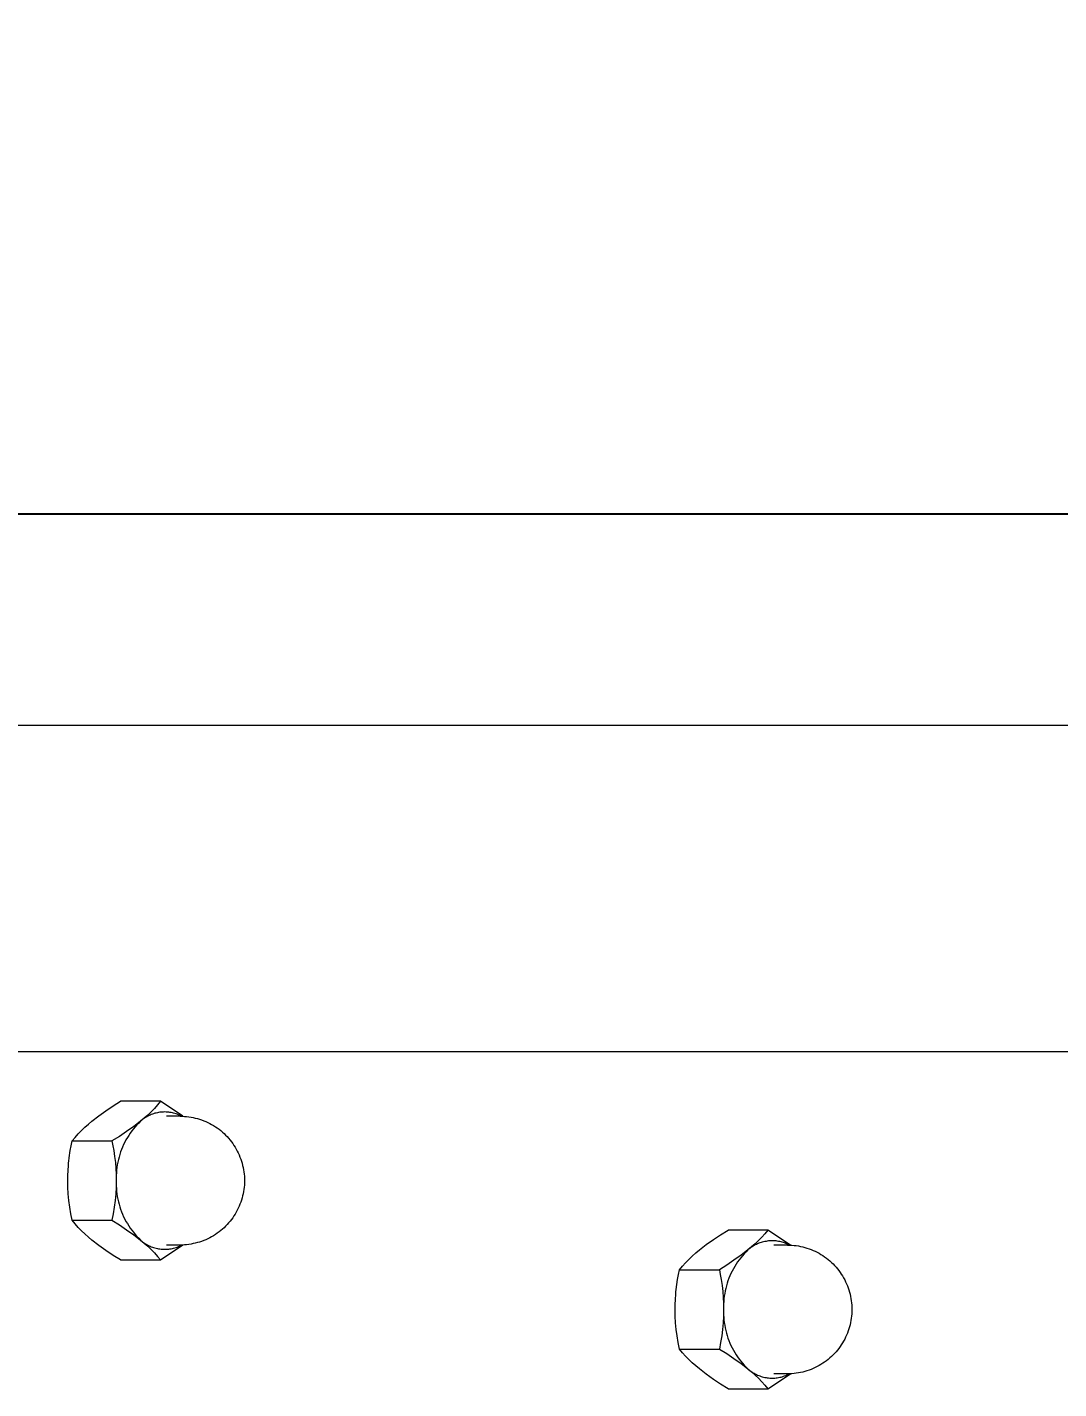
# Model space of a CAD drawing. Header units: millimetres. Extents: x -111 to 4919, y -143 to 3304.
# Drawn here: x 1837.8 to 1957.9, y 3145.4 to 3303.9 of the extents above; entities that cross this region are included whole.
import ezdxf

# ---------------------------------------------------------------- set-up
doc = ezdxf.new("R2010")
doc.units = ezdxf.units.MM
doc.layers.add('ZANO_R', color=7, linetype='Continuous', lineweight=0)
doc.layers.add('ZANO_W', color=1, linetype='Continuous', lineweight=0)
doc.styles.add('Arial', font='arial.ttf')
doc.styles.get("Standard").update_dxf_attribs({"font": 'ARIALUNI.TTF'})
doc.dimstyles.new('pl i ang', dxfattribs={"dimtxt": 50, "dimasz": 50, "dimexe": 1.25, "dimexo": 0.625, "dimgap": 10, "dimtad": 1, "dimtoh": 1, "dimtxsty": 'Standard', "dimcen": 2.5, "dimclrd": 1, "dimclre": 1, "dimclrt": 1, "dimadec": 0, "dimazin": 0, "dimtfac": 1, "dimtmove": 0, "dimatfit": 3, "dimfxl": 1, "dimarcsym": 1})

# ---------------------------------------------------------------- blocks, each defined once
blk = doc.blocks.new('*D396')
at = {"layer": 'ZANO_W', "color": 1, "lineweight": -2}
for p, q in [((130.84, 3228.59), (130.84, 3257.24)), ((2076.22, 3229.13), (2076.22, 3257.24)), ((170.84, 3247.24), (2036.22, 3247.24))]:
    blk.add_line(p, q, dxfattribs=at)
at = {"layer": 'ZANO_W', "color": 1}
for points in [[(170.84, 3253.9), (170.84, 3240.57), (130.84, 3247.24)], [(2036.22, 3240.57), (2036.22, 3253.9), (2076.22, 3247.24)]]:
    blk.add_solid(points, dxfattribs=at)
at = {"layer": 'ZANO_W', "color": 1, "insert": (1103.53, 3277.66), "char_height": 40, "attachment_point": 5, "style": 'Arial'}
blk.add_mtext('1945', dxfattribs=at)

msp = doc.modelspace()

# ---------------------------------------------------------------- linework, layer by layer
at = {"layer": 'ZANO_R'}
for p, q in [((2072.26, 3222.59), (1758.06, 3222.59)), ((2070.87, 3184.59), (1766.82, 3184.59)), ((1846.11, 3177.14), (1846.93, 3177.73)), ((1846.93, 3177.73), (1847.78, 3178.29)), ((1847.78, 3178.29), (1848.64, 3178.83)), ((1853.28, 3178.83), (1848.64, 3178.83)), ((1852.18, 3177.61), (1851.79, 3177.23)), ((1852.56, 3178), (1852.18, 3177.61)), ((1852.93, 3178.41), (1852.56, 3178)), ((1852.77, 3177.46), (1852.62, 3177.43)), ((1852.91, 3177.5), (1852.77, 3177.46)), ((1853.05, 3177.52), (1852.91, 3177.5)), ((1853.28, 3178.83), (1852.93, 3178.41)), ((1853.2, 3177.55), (1853.05, 3177.52)), ((1853.35, 3177.56), (1853.2, 3177.55)), ((1855.89, 3177.08), (1853.28, 3178.83)), ((1853.49, 3177.58), (1853.35, 3177.56)), ((1853.64, 3177.58), (1853.49, 3177.58)), ((1853.79, 3177.59), (1853.64, 3177.58)), ((1853.93, 3177.58), (1853.79, 3177.59)), ((1854.08, 3177.57), (1853.93, 3177.58)), ((1854.23, 3177.56), (1854.08, 3177.57)), ((1854.37, 3177.54), (1854.23, 3177.56)), ((1854.52, 3177.52), (1854.37, 3177.54)), ((1854.66, 3177.49), (1854.52, 3177.52)), ((1854.81, 3177.46), (1854.66, 3177.49)), ((1854.95, 3177.42), (1854.81, 3177.46)), ((1844.48, 3175.8), (1844.88, 3176.17)), ((1844.88, 3176.17), (1845.3, 3176.52)), ((1845.3, 3176.52), (1846.11, 3177.14)), ((1850.16, 3175.9), (1849.33, 3175.31)), ((1850.96, 3176.52), (1850.16, 3175.9)), ((1850.53, 3176.08), (1850.32, 3175.85)), ((1850.74, 3176.3), (1850.53, 3176.08)), ((1850.96, 3176.52), (1850.74, 3176.3)), ((1851.38, 3176.87), (1850.96, 3176.52)), ((1851.07, 3176.61), (1850.96, 3176.52)), ((1851.19, 3176.7), (1851.07, 3176.61)), ((1851.31, 3176.79), (1851.19, 3176.7)), ((1851.43, 3176.88), (1851.31, 3176.79)), ((1851.79, 3177.23), (1851.38, 3176.87)), ((1851.55, 3176.96), (1851.43, 3176.88)), ((1851.68, 3177.03), (1851.55, 3176.96)), ((1851.81, 3177.1), (1851.68, 3177.03)), ((1851.94, 3177.17), (1851.81, 3177.1)), ((1852.07, 3177.23), (1851.94, 3177.17)), ((1852.21, 3177.29), (1852.07, 3177.23)), ((1852.34, 3177.34), (1852.21, 3177.29)), ((1852.48, 3177.38), (1852.34, 3177.34)), ((1852.62, 3177.43), (1852.48, 3177.38)), ((1855.56, 3177.09), (1853.97, 3177.09)), ((1855.09, 3177.37), (1854.95, 3177.42)), ((1855.23, 3177.33), (1855.09, 3177.37)), ((1855.36, 3177.27), (1855.23, 3177.33)), ((1855.5, 3177.22), (1855.36, 3177.27)), ((1855.63, 3177.15), (1855.5, 3177.22)), ((1855.56, 3177.09), (1855.81, 3177.08)), ((1855.76, 3177.09), (1855.63, 3177.15)), ((1855.81, 3177.08), (1856.07, 3177.07)), ((1856.07, 3177.07), (1856.32, 3177.05)), ((1856.32, 3177.05), (1856.58, 3177.02)), ((1856.58, 3177.02), (1856.83, 3176.98)), ((1856.83, 3176.98), (1857.08, 3176.93)), ((1857.08, 3176.93), (1857.33, 3176.88)), ((1857.33, 3176.88), (1857.58, 3176.81)), ((1857.58, 3176.81), (1857.83, 3176.74)), ((1857.83, 3176.74), (1858.07, 3176.66)), ((1858.07, 3176.66), (1858.31, 3176.57)), ((1858.31, 3176.57), (1858.55, 3176.47)), ((1858.55, 3176.47), (1858.78, 3176.36)), ((1858.78, 3176.36), (1859.01, 3176.25)), ((1859.01, 3176.25), (1859.23, 3176.13)), ((1859.23, 3176.13), (1859.45, 3176)), ((1859.45, 3176), (1859.67, 3175.86)), ((1859.67, 3175.86), (1859.88, 3175.72)), ((1842.98, 3174.21), (1843.33, 3174.63)), ((1843.33, 3174.63), (1843.7, 3175.03)), ((1843.7, 3175.03), (1844.08, 3175.42)), ((1844.08, 3175.42), (1844.48, 3175.8)), ((1848.49, 3174.74), (1847.63, 3174.21)), ((1849.33, 3175.31), (1848.49, 3174.74)), ((1849.26, 3174.33), (1849.12, 3174.06)), ((1849.42, 3174.6), (1849.26, 3174.33)), ((1849.58, 3174.86), (1849.42, 3174.6)), ((1849.75, 3175.12), (1849.58, 3174.86)), ((1849.93, 3175.37), (1849.75, 3175.12)), ((1850.12, 3175.61), (1849.93, 3175.37)), ((1850.32, 3175.85), (1850.12, 3175.61)), ((1859.88, 3175.72), (1860.09, 3175.57)), ((1860.09, 3175.57), (1860.29, 3175.41)), ((1860.29, 3175.41), (1860.49, 3175.24)), ((1860.49, 3175.24), (1860.68, 3175.07)), ((1860.68, 3175.07), (1860.86, 3174.89)), ((1860.86, 3174.89), (1861.04, 3174.71)), ((1861.04, 3174.71), (1861.21, 3174.52)), ((1861.21, 3174.52), (1861.38, 3174.32)), ((1861.38, 3174.32), (1861.53, 3174.12)), ((1842.65, 3172.23), (1842.77, 3173.08)), ((1842.77, 3173.08), (1842.87, 3173.64)), ((1842.87, 3173.64), (1842.98, 3174.21)), ((1842.98, 3174.21), (1847.63, 3174.21)), ((1847.63, 3174.21), (1847.74, 3173.64)), ((1847.74, 3173.64), (1847.84, 3173.08)), ((1847.84, 3173.08), (1847.94, 3172.39)), ((1848.63, 3172.93), (1848.53, 3172.63)), ((1848.74, 3173.22), (1848.63, 3172.93)), ((1848.85, 3173.5), (1848.74, 3173.22)), ((1848.98, 3173.78), (1848.85, 3173.5)), ((1849.12, 3174.06), (1848.98, 3173.78)), ((1861.53, 3174.12), (1861.68, 3173.91)), ((1861.68, 3173.91), (1861.83, 3173.7)), ((1861.83, 3173.7), (1861.97, 3173.49)), ((1861.97, 3173.49), (1862.09, 3173.26)), ((1862.09, 3173.26), (1862.22, 3173.04)), ((1862.22, 3173.04), (1862.33, 3172.81)), ((1862.33, 3172.81), (1862.44, 3172.58)), ((1842.51, 3170.76), (1842.55, 3171.35)), ((1842.55, 3171.35), (1842.58, 3171.59)), ((1842.58, 3171.64), (1842.61, 3171.9)), ((1842.58, 3171.59), (1842.58, 3171.64)), ((1842.61, 3171.9), (1842.65, 3172.22)), ((1842.65, 3172.22), (1842.65, 3172.23)), ((1847.94, 3172.39), (1848.02, 3171.69)), ((1848.02, 3171.69), (1848.08, 3170.99)), ((1848.2, 3171.13), (1848.17, 3170.82)), ((1848.25, 3171.43), (1848.2, 3171.13)), ((1848.3, 3171.74), (1848.25, 3171.43)), ((1848.37, 3172.04), (1848.3, 3171.74)), ((1848.45, 3172.34), (1848.37, 3172.04)), ((1848.53, 3172.63), (1848.45, 3172.34)), ((1862.44, 3172.58), (1862.53, 3172.34)), ((1862.53, 3172.34), (1862.62, 3172.1)), ((1862.62, 3172.1), (1862.71, 3171.86)), ((1862.71, 3171.86), (1862.78, 3171.61)), ((1862.78, 3171.61), (1862.84, 3171.36)), ((1862.84, 3171.36), (1862.9, 3171.11)), ((1862.9, 3171.11), (1862.95, 3170.86)), ((1842.48, 3170.18), (1842.51, 3170.76)), ((1842.48, 3169.97), (1842.48, 3170.18)), ((1842.48, 3169.59), (1842.48, 3169.97)), ((1842.49, 3168.81), (1842.48, 3169.59)), ((1848.08, 3170.99), (1848.12, 3170.29)), ((1848.13, 3169.59), (1848.11, 3168.81)), ((1848.12, 3170.29), (1848.13, 3169.59)), ((1848.14, 3170.51), (1848.13, 3170.21)), ((1848.13, 3170.21), (1848.13, 3169.9)), ((1848.13, 3169.9), (1848.13, 3169.59)), ((1848.13, 3169.59), (1848.13, 3169.28)), ((1848.17, 3170.82), (1848.14, 3170.51)), ((1862.95, 3170.86), (1862.99, 3170.61)), ((1862.99, 3170.61), (1863.02, 3170.36)), ((1863.02, 3170.36), (1863.04, 3170.1)), ((1863.04, 3170.1), (1863.05, 3169.85)), ((1863.05, 3169.85), (1863.06, 3169.59)), ((1863.06, 3169.59), (1863.05, 3169.33)), ((1842.54, 3168.04), (1842.49, 3168.81)), ((1842.61, 3167.27), (1842.54, 3168.04)), ((1848.07, 3168.04), (1848, 3167.27)), ((1848.11, 3168.81), (1848.07, 3168.04)), ((1848.13, 3169.28), (1848.13, 3168.97)), ((1848.13, 3168.97), (1848.14, 3168.66)), ((1848.14, 3168.66), (1848.17, 3168.36)), ((1848.17, 3168.36), (1848.2, 3168.05)), ((1848.2, 3168.05), (1848.25, 3167.74)), ((1862.9, 3168.06), (1862.84, 3167.81)), ((1862.95, 3168.31), (1862.9, 3168.06)), ((1862.99, 3168.57), (1862.95, 3168.31)), ((1863.02, 3168.82), (1862.99, 3168.57)), ((1863.04, 3169.08), (1863.02, 3168.82)), ((1863.05, 3169.33), (1863.04, 3169.08)), ((1842.71, 3166.5), (1842.61, 3167.27)), ((1842.83, 3165.73), (1842.71, 3166.5)), ((1847.9, 3166.5), (1847.78, 3165.73)), ((1848, 3167.27), (1847.9, 3166.5)), ((1848.25, 3167.74), (1848.3, 3167.44)), ((1848.3, 3167.44), (1848.37, 3167.14)), ((1848.37, 3167.14), (1848.45, 3166.84)), ((1848.45, 3166.84), (1848.53, 3166.54)), ((1848.53, 3166.54), (1848.63, 3166.25)), ((1862.33, 3166.37), (1862.22, 3166.14)), ((1862.44, 3166.6), (1862.33, 3166.37)), ((1862.53, 3166.84), (1862.44, 3166.6)), ((1862.62, 3167.08), (1862.53, 3166.84)), ((1862.71, 3167.32), (1862.62, 3167.08)), ((1862.78, 3167.57), (1862.71, 3167.32)), ((1862.84, 3167.81), (1862.78, 3167.57)), ((1842.98, 3164.97), (1842.83, 3165.73)), ((1843.33, 3164.55), (1842.98, 3164.97)), ((1842.98, 3164.97), (1847.63, 3164.97)), ((1847.78, 3165.73), (1847.63, 3164.97)), ((1847.63, 3164.97), (1848.49, 3164.44)), ((1848.63, 3166.25), (1848.74, 3165.96)), ((1848.74, 3165.96), (1848.85, 3165.68)), ((1848.85, 3165.68), (1848.98, 3165.39)), ((1848.98, 3165.39), (1849.12, 3165.12)), ((1849.12, 3165.12), (1849.26, 3164.84)), ((1849.26, 3164.84), (1849.42, 3164.58)), ((1861.38, 3164.86), (1861.21, 3164.66)), ((1861.53, 3165.06), (1861.38, 3164.86)), ((1861.68, 3165.26), (1861.53, 3165.06)), ((1861.83, 3165.48), (1861.68, 3165.26)), ((1861.97, 3165.69), (1861.83, 3165.48)), ((1862.09, 3165.91), (1861.97, 3165.69)), ((1862.22, 3166.14), (1862.09, 3165.91)), ((1843.7, 3164.15), (1843.33, 3164.55)), ((1844.08, 3163.76), (1843.7, 3164.15)), ((1844.48, 3163.38), (1844.08, 3163.76)), ((1844.88, 3163.01), (1844.48, 3163.38)), ((1848.49, 3164.44), (1849.33, 3163.87)), ((1849.33, 3163.87), (1850.16, 3163.28)), ((1849.42, 3164.58), (1849.58, 3164.32)), ((1849.58, 3164.32), (1849.75, 3164.06)), ((1849.75, 3164.06), (1849.93, 3163.81)), ((1849.93, 3163.81), (1850.12, 3163.57)), ((1850.12, 3163.57), (1850.32, 3163.33)), ((1850.16, 3163.28), (1850.96, 3162.66)), ((1850.32, 3163.33), (1850.53, 3163.1)), ((1859.45, 3163.18), (1859.23, 3163.05)), ((1859.67, 3163.32), (1859.45, 3163.18)), ((1859.88, 3163.46), (1859.67, 3163.32)), ((1860.09, 3163.61), (1859.88, 3163.46)), ((1860.29, 3163.77), (1860.09, 3163.61)), ((1860.49, 3163.94), (1860.29, 3163.77)), ((1860.68, 3164.11), (1860.49, 3163.94)), ((1860.86, 3164.29), (1860.68, 3164.11)), ((1861.04, 3164.47), (1860.86, 3164.29)), ((1861.21, 3164.66), (1861.04, 3164.47)), ((1917.64, 3162.73), (1918.49, 3163.29)), ((1918.49, 3163.29), (1919.35, 3163.83)), ((1924, 3163.83), (1919.35, 3163.83)), ((1923.64, 3163.41), (1923.27, 3163)), ((1924, 3163.83), (1923.64, 3163.41)), ((1926.61, 3162.08), (1924, 3163.83)), ((1845.3, 3162.66), (1844.88, 3163.01)), ((1846.11, 3162.04), (1845.3, 3162.66)), ((1846.93, 3161.45), (1846.11, 3162.04)), ((1850.53, 3163.1), (1850.74, 3162.88)), ((1850.74, 3162.88), (1850.96, 3162.66)), ((1850.96, 3162.66), (1851.07, 3162.57)), ((1850.96, 3162.66), (1851.38, 3162.31)), ((1851.07, 3162.57), (1851.19, 3162.47)), ((1851.19, 3162.47), (1851.31, 3162.39)), ((1851.31, 3162.39), (1851.43, 3162.3)), ((1851.38, 3162.31), (1851.79, 3161.94)), ((1851.43, 3162.3), (1851.55, 3162.22)), ((1851.55, 3162.22), (1851.68, 3162.15)), ((1851.68, 3162.15), (1851.81, 3162.08)), ((1851.79, 3161.94), (1852.18, 3161.57)), ((1851.81, 3162.08), (1851.94, 3162.01)), ((1851.94, 3162.01), (1852.07, 3161.95)), ((1852.07, 3161.95), (1852.21, 3161.89)), ((1852.21, 3161.89), (1852.34, 3161.84)), ((1852.34, 3161.84), (1852.48, 3161.79)), ((1852.48, 3161.79), (1852.62, 3161.75)), ((1852.62, 3161.75), (1852.77, 3161.71)), ((1852.77, 3161.71), (1852.91, 3161.68)), ((1852.91, 3161.68), (1853.05, 3161.65)), ((1853.05, 3161.65), (1853.2, 3161.63)), ((1853.2, 3161.63), (1853.35, 3161.61)), ((1853.28, 3160.35), (1855.89, 3162.1)), ((1853.35, 3161.61), (1853.49, 3161.6)), ((1853.49, 3161.6), (1853.64, 3161.59)), ((1853.64, 3161.59), (1853.79, 3161.59)), ((1853.79, 3161.59), (1853.93, 3161.6)), ((1853.93, 3161.6), (1854.08, 3161.6)), ((1855.56, 3162.09), (1853.97, 3162.09)), ((1854.08, 3161.6), (1854.23, 3161.62)), ((1854.23, 3161.62), (1854.37, 3161.64)), ((1854.37, 3161.64), (1854.52, 3161.66)), ((1854.52, 3161.66), (1854.66, 3161.69)), ((1854.66, 3161.69), (1854.81, 3161.72)), ((1854.81, 3161.72), (1854.95, 3161.76)), ((1854.95, 3161.76), (1855.09, 3161.8)), ((1855.09, 3161.8), (1855.23, 3161.85)), ((1855.23, 3161.85), (1855.36, 3161.9)), ((1855.36, 3161.9), (1855.5, 3161.96)), ((1855.5, 3161.96), (1855.63, 3162.02)), ((1855.81, 3162.09), (1855.56, 3162.09)), ((1855.63, 3162.02), (1855.76, 3162.09)), ((1856.07, 3162.11), (1855.81, 3162.09)), ((1856.32, 3162.13), (1856.07, 3162.11)), ((1856.58, 3162.16), (1856.32, 3162.13)), ((1856.83, 3162.2), (1856.58, 3162.16)), ((1857.08, 3162.25), (1856.83, 3162.2)), ((1857.33, 3162.3), (1857.08, 3162.25)), ((1857.58, 3162.37), (1857.33, 3162.3)), ((1857.83, 3162.44), (1857.58, 3162.37)), ((1858.07, 3162.52), (1857.83, 3162.44)), ((1858.31, 3162.61), (1858.07, 3162.52)), ((1858.55, 3162.71), (1858.31, 3162.61)), ((1858.78, 3162.82), (1858.55, 3162.71)), ((1859.01, 3162.93), (1858.78, 3162.82)), ((1859.23, 3163.05), (1859.01, 3162.93)), ((1916.02, 3161.52), (1916.82, 3162.14)), ((1916.82, 3162.14), (1917.64, 3162.73)), ((1922.09, 3161.87), (1921.67, 3161.52)), ((1921.78, 3161.61), (1921.67, 3161.52)), ((1921.9, 3161.7), (1921.78, 3161.61)), ((1922.02, 3161.79), (1921.9, 3161.7)), ((1922.14, 3161.88), (1922.02, 3161.79)), ((1922.5, 3162.23), (1922.09, 3161.87)), ((1922.26, 3161.96), (1922.14, 3161.88)), ((1922.39, 3162.03), (1922.26, 3161.96)), ((1922.52, 3162.1), (1922.39, 3162.03)), ((1922.89, 3162.61), (1922.5, 3162.23)), ((1922.65, 3162.17), (1922.52, 3162.1)), ((1922.78, 3162.23), (1922.65, 3162.17)), ((1922.92, 3162.29), (1922.78, 3162.23)), ((1923.27, 3163), (1922.89, 3162.61)), ((1923.06, 3162.34), (1922.92, 3162.29)), ((1923.19, 3162.38), (1923.06, 3162.34)), ((1923.34, 3162.43), (1923.19, 3162.38)), ((1923.48, 3162.46), (1923.34, 3162.43)), ((1923.62, 3162.5), (1923.48, 3162.46)), ((1923.77, 3162.52), (1923.62, 3162.5)), ((1923.91, 3162.55), (1923.77, 3162.52)), ((1924.06, 3162.56), (1923.91, 3162.55)), ((1924.2, 3162.58), (1924.06, 3162.56)), ((1924.35, 3162.58), (1924.2, 3162.58)), ((1924.5, 3162.59), (1924.35, 3162.58)), ((1924.64, 3162.58), (1924.5, 3162.59)), ((1924.79, 3162.57), (1924.64, 3162.58)), ((1926.27, 3162.09), (1924.68, 3162.09)), ((1924.94, 3162.56), (1924.79, 3162.57)), ((1925.08, 3162.54), (1924.94, 3162.56)), ((1925.23, 3162.52), (1925.08, 3162.54)), ((1925.37, 3162.49), (1925.23, 3162.52)), ((1925.52, 3162.46), (1925.37, 3162.49)), ((1925.66, 3162.42), (1925.52, 3162.46)), ((1925.8, 3162.37), (1925.66, 3162.42)), ((1925.94, 3162.33), (1925.8, 3162.37)), ((1926.07, 3162.27), (1925.94, 3162.33)), ((1926.21, 3162.22), (1926.07, 3162.27)), ((1926.34, 3162.15), (1926.21, 3162.22)), ((1926.27, 3162.09), (1926.52, 3162.08)), ((1926.47, 3162.09), (1926.34, 3162.15)), ((1926.52, 3162.08), (1926.78, 3162.07)), ((1926.78, 3162.07), (1927.04, 3162.05)), ((1927.04, 3162.05), (1927.29, 3162.02)), ((1927.29, 3162.02), (1927.54, 3161.98)), ((1927.54, 3161.98), (1927.79, 3161.93)), ((1927.79, 3161.93), (1928.04, 3161.88)), ((1928.04, 3161.88), (1928.29, 3161.81)), ((1928.29, 3161.81), (1928.54, 3161.74)), ((1928.54, 3161.74), (1928.78, 3161.66)), ((1928.78, 3161.66), (1929.02, 3161.57)), ((1847.78, 3160.89), (1846.93, 3161.45)), ((1848.64, 3160.35), (1847.78, 3160.89)), ((1848.64, 3160.35), (1853.28, 3160.35)), ((1852.18, 3161.57), (1852.56, 3161.17)), ((1852.56, 3161.17), (1852.93, 3160.77)), ((1852.93, 3160.77), (1853.28, 3160.35)), ((1914.05, 3159.63), (1914.41, 3160.03)), ((1914.41, 3160.03), (1914.79, 3160.42)), ((1914.79, 3160.42), (1915.19, 3160.8)), ((1915.19, 3160.8), (1915.6, 3161.17)), ((1915.6, 3161.17), (1916.02, 3161.52)), ((1920.04, 3160.31), (1919.2, 3159.74)), ((1920.87, 3160.9), (1920.04, 3160.31)), ((1920.46, 3160.12), (1920.29, 3159.86)), ((1920.64, 3160.37), (1920.46, 3160.12)), ((1920.83, 3160.61), (1920.64, 3160.37)), ((1921.03, 3160.85), (1920.83, 3160.61)), ((1921.67, 3161.52), (1920.87, 3160.9)), ((1921.24, 3161.08), (1921.03, 3160.85)), ((1921.45, 3161.3), (1921.24, 3161.08)), ((1921.67, 3161.52), (1921.45, 3161.3)), ((1929.02, 3161.57), (1929.26, 3161.47)), ((1929.26, 3161.47), (1929.49, 3161.36)), ((1929.49, 3161.36), (1929.72, 3161.25)), ((1929.72, 3161.25), (1929.94, 3161.13)), ((1929.94, 3161.13), (1930.16, 3161)), ((1930.16, 3161), (1930.38, 3160.86)), ((1930.38, 3160.86), (1930.59, 3160.72)), ((1930.59, 3160.72), (1930.8, 3160.57)), ((1930.8, 3160.57), (1931, 3160.41)), ((1931, 3160.41), (1931.2, 3160.24)), ((1931.2, 3160.24), (1931.39, 3160.07)), ((1931.39, 3160.07), (1931.57, 3159.89)), ((1913.48, 3158.08), (1913.58, 3158.64)), ((1913.58, 3158.64), (1913.69, 3159.21)), ((1913.69, 3159.21), (1914.05, 3159.63)), ((1913.69, 3159.21), (1918.34, 3159.21)), ((1919.2, 3159.74), (1918.34, 3159.21)), ((1918.34, 3159.21), (1918.45, 3158.64)), ((1918.45, 3158.64), (1918.55, 3158.08)), ((1919.56, 3158.5), (1919.45, 3158.22)), ((1919.69, 3158.78), (1919.56, 3158.5)), ((1919.83, 3159.06), (1919.69, 3158.78)), ((1919.97, 3159.33), (1919.83, 3159.06)), ((1920.13, 3159.6), (1919.97, 3159.33)), ((1920.29, 3159.86), (1920.13, 3159.6)), ((1931.57, 3159.89), (1931.75, 3159.71)), ((1931.75, 3159.71), (1931.92, 3159.52)), ((1931.92, 3159.52), (1932.09, 3159.32)), ((1932.09, 3159.32), (1932.24, 3159.12)), ((1932.24, 3159.12), (1932.4, 3158.91)), ((1932.4, 3158.91), (1932.54, 3158.7)), ((1932.54, 3158.7), (1932.68, 3158.49)), ((1932.68, 3158.49), (1932.81, 3158.26)), ((1913.29, 3156.64), (1913.32, 3156.9)), ((1913.32, 3156.9), (1913.39, 3157.49)), ((1913.39, 3157.49), (1913.48, 3158.08)), ((1918.55, 3158.08), (1918.65, 3157.39)), ((1918.65, 3157.39), (1918.73, 3156.69)), ((1919.08, 3157.04), (1919.01, 3156.74)), ((1919.16, 3157.34), (1919.08, 3157.04)), ((1919.24, 3157.63), (1919.16, 3157.34)), ((1919.34, 3157.93), (1919.24, 3157.63)), ((1919.45, 3158.22), (1919.34, 3157.93)), ((1932.81, 3158.26), (1932.93, 3158.04)), ((1932.93, 3158.04), (1933.04, 3157.81)), ((1933.04, 3157.81), (1933.15, 3157.58)), ((1933.15, 3157.58), (1933.25, 3157.34)), ((1933.25, 3157.34), (1933.34, 3157.1)), ((1933.34, 3157.1), (1933.42, 3156.86)), ((1933.42, 3156.86), (1933.49, 3156.61)), ((1913.2, 3155.18), (1913.22, 3155.76)), ((1913.22, 3155.76), (1913.27, 3156.35)), ((1913.26, 3156.35), (1913.29, 3156.59)), ((1913.29, 3156.59), (1913.29, 3156.64)), ((1918.73, 3156.69), (1918.79, 3155.99)), ((1918.79, 3155.99), (1918.83, 3155.29)), ((1918.83, 3155.29), (1918.84, 3154.59)), ((1918.85, 3155.51), (1918.84, 3155.21)), ((1918.88, 3155.82), (1918.85, 3155.51)), ((1918.91, 3156.13), (1918.88, 3155.82)), ((1918.96, 3156.43), (1918.91, 3156.13)), ((1919.01, 3156.74), (1918.96, 3156.43)), ((1933.49, 3156.61), (1933.55, 3156.36)), ((1933.55, 3156.36), (1933.61, 3156.11)), ((1933.61, 3156.11), (1933.66, 3155.86)), ((1933.66, 3155.86), (1933.7, 3155.61)), ((1933.7, 3155.61), (1933.73, 3155.36)), ((1933.73, 3155.36), (1933.75, 3155.1)), ((1913.19, 3154.97), (1913.2, 3155.18)), ((1913.19, 3154.59), (1913.19, 3154.97)), ((1913.21, 3153.81), (1913.19, 3154.59)), ((1913.25, 3153.04), (1913.21, 3153.81)), ((1918.82, 3153.81), (1918.78, 3153.04)), ((1918.84, 3154.59), (1918.82, 3153.81)), ((1918.84, 3155.21), (1918.84, 3154.9)), ((1918.84, 3154.9), (1918.84, 3154.59)), ((1918.84, 3154.59), (1918.84, 3154.28)), ((1918.84, 3154.28), (1918.84, 3153.97)), ((1918.84, 3153.97), (1918.85, 3153.66)), ((1918.85, 3153.66), (1918.88, 3153.36)), ((1933.73, 3153.82), (1933.7, 3153.57)), ((1933.75, 3154.08), (1933.73, 3153.82)), ((1933.75, 3155.1), (1933.76, 3154.85)), ((1933.76, 3154.33), (1933.75, 3154.08)), ((1933.76, 3154.85), (1933.77, 3154.59)), ((1933.77, 3154.59), (1933.76, 3154.33)), ((1913.32, 3152.27), (1913.25, 3153.04)), ((1913.42, 3151.5), (1913.32, 3152.27)), ((1918.71, 3152.27), (1918.61, 3151.5)), ((1918.78, 3153.04), (1918.71, 3152.27)), ((1918.88, 3153.36), (1918.91, 3153.05)), ((1918.91, 3153.05), (1918.96, 3152.74)), ((1918.96, 3152.74), (1919.01, 3152.44)), ((1919.01, 3152.44), (1919.08, 3152.14)), ((1919.08, 3152.14), (1919.16, 3151.84)), ((1933.34, 3152.08), (1933.25, 3151.84)), ((1933.42, 3152.32), (1933.34, 3152.08)), ((1933.49, 3152.57), (1933.42, 3152.32)), ((1933.55, 3152.81), (1933.49, 3152.57)), ((1933.61, 3153.06), (1933.55, 3152.81)), ((1933.66, 3153.31), (1933.61, 3153.06)), ((1933.7, 3153.57), (1933.66, 3153.31)), ((1913.54, 3150.73), (1913.42, 3151.5)), ((1913.69, 3149.97), (1913.54, 3150.73)), ((1918.49, 3150.73), (1918.34, 3149.97)), ((1918.61, 3151.5), (1918.49, 3150.73)), ((1919.16, 3151.84), (1919.24, 3151.54)), ((1919.24, 3151.54), (1919.34, 3151.25)), ((1919.34, 3151.25), (1919.45, 3150.96)), ((1919.45, 3150.96), (1919.56, 3150.68)), ((1919.56, 3150.68), (1919.69, 3150.39)), ((1932.68, 3150.69), (1932.54, 3150.48)), ((1932.81, 3150.91), (1932.68, 3150.69)), ((1932.93, 3151.14), (1932.81, 3150.91)), ((1933.04, 3151.37), (1932.93, 3151.14)), ((1933.15, 3151.6), (1933.04, 3151.37)), ((1933.25, 3151.84), (1933.15, 3151.6)), ((1914.05, 3149.55), (1913.69, 3149.97)), ((1913.69, 3149.97), (1918.34, 3149.97)), ((1914.41, 3149.15), (1914.05, 3149.55)), ((1914.79, 3148.76), (1914.41, 3149.15)), ((1918.34, 3149.97), (1919.2, 3149.44)), ((1919.2, 3149.44), (1920.04, 3148.87)), ((1919.69, 3150.39), (1919.83, 3150.12)), ((1919.83, 3150.12), (1919.97, 3149.84)), ((1919.97, 3149.84), (1920.13, 3149.58)), ((1920.13, 3149.58), (1920.29, 3149.32)), ((1920.29, 3149.32), (1920.46, 3149.06)), ((1920.46, 3149.06), (1920.64, 3148.81)), ((1931.2, 3148.94), (1931, 3148.77)), ((1931.39, 3149.11), (1931.2, 3148.94)), ((1931.57, 3149.29), (1931.39, 3149.11)), ((1931.75, 3149.47), (1931.57, 3149.29)), ((1931.92, 3149.66), (1931.75, 3149.47)), ((1932.09, 3149.86), (1931.92, 3149.66)), ((1932.24, 3150.06), (1932.09, 3149.86)), ((1932.4, 3150.26), (1932.24, 3150.06)), ((1932.54, 3150.48), (1932.4, 3150.26)), ((1915.19, 3148.38), (1914.79, 3148.76)), ((1915.6, 3148.01), (1915.19, 3148.38)), ((1916.02, 3147.66), (1915.6, 3148.01)), ((1916.82, 3147.04), (1916.02, 3147.66)), ((1920.04, 3148.87), (1920.87, 3148.28)), ((1920.64, 3148.81), (1920.83, 3148.57)), ((1920.83, 3148.57), (1921.03, 3148.33)), ((1920.87, 3148.28), (1921.67, 3147.66)), ((1921.03, 3148.33), (1921.24, 3148.1)), ((1921.24, 3148.1), (1921.45, 3147.88)), ((1921.45, 3147.88), (1921.67, 3147.66)), ((1921.67, 3147.66), (1921.78, 3147.57)), ((1921.67, 3147.66), (1922.09, 3147.31)), ((1921.78, 3147.57), (1921.9, 3147.47)), ((1921.9, 3147.47), (1922.02, 3147.39)), ((1922.02, 3147.39), (1922.14, 3147.3)), ((1928.29, 3147.37), (1928.04, 3147.3)), ((1928.54, 3147.44), (1928.29, 3147.37)), ((1928.78, 3147.52), (1928.54, 3147.44)), ((1929.02, 3147.61), (1928.78, 3147.52)), ((1929.26, 3147.71), (1929.02, 3147.61)), ((1929.49, 3147.82), (1929.26, 3147.71)), ((1929.72, 3147.93), (1929.49, 3147.82)), ((1929.94, 3148.05), (1929.72, 3147.93)), ((1930.16, 3148.18), (1929.94, 3148.05)), ((1930.38, 3148.32), (1930.16, 3148.18)), ((1930.59, 3148.46), (1930.38, 3148.32)), ((1930.8, 3148.61), (1930.59, 3148.46)), ((1931, 3148.77), (1930.8, 3148.61)), ((1917.64, 3146.45), (1916.82, 3147.04)), ((1918.49, 3145.89), (1917.64, 3146.45)), ((1919.35, 3145.35), (1918.49, 3145.89)), ((1922.09, 3147.31), (1922.5, 3146.94)), ((1922.14, 3147.3), (1922.26, 3147.22)), ((1922.26, 3147.22), (1922.39, 3147.15)), ((1922.39, 3147.15), (1922.52, 3147.08)), ((1922.5, 3146.94), (1922.89, 3146.57)), ((1922.52, 3147.08), (1922.65, 3147.01)), ((1922.65, 3147.01), (1922.78, 3146.95)), ((1922.78, 3146.95), (1922.92, 3146.89)), ((1922.89, 3146.57), (1923.27, 3146.17)), ((1922.92, 3146.89), (1923.06, 3146.84)), ((1923.06, 3146.84), (1923.19, 3146.79)), ((1923.19, 3146.79), (1923.34, 3146.75)), ((1923.27, 3146.17), (1923.64, 3145.77)), ((1923.34, 3146.75), (1923.48, 3146.71)), ((1923.48, 3146.71), (1923.62, 3146.68)), ((1923.62, 3146.68), (1923.77, 3146.65)), ((1923.64, 3145.77), (1924, 3145.35)), ((1923.77, 3146.65), (1923.91, 3146.63)), ((1923.91, 3146.63), (1924.06, 3146.61)), ((1924, 3145.35), (1926.61, 3147.1)), ((1924.06, 3146.61), (1924.2, 3146.6)), ((1924.2, 3146.6), (1924.35, 3146.59)), ((1924.35, 3146.59), (1924.5, 3146.59)), ((1924.5, 3146.59), (1924.64, 3146.6)), ((1924.64, 3146.6), (1924.79, 3146.6)), ((1926.27, 3147.09), (1924.68, 3147.09)), ((1924.79, 3146.6), (1924.94, 3146.62)), ((1924.94, 3146.62), (1925.08, 3146.64)), ((1925.08, 3146.64), (1925.23, 3146.66)), ((1925.23, 3146.66), (1925.37, 3146.69)), ((1925.37, 3146.69), (1925.52, 3146.72)), ((1925.52, 3146.72), (1925.66, 3146.76)), ((1925.66, 3146.76), (1925.8, 3146.8)), ((1925.8, 3146.8), (1925.94, 3146.85)), ((1925.94, 3146.85), (1926.07, 3146.9)), ((1926.07, 3146.9), (1926.21, 3146.96)), ((1926.21, 3146.96), (1926.34, 3147.02)), ((1926.52, 3147.09), (1926.27, 3147.09)), ((1926.34, 3147.02), (1926.47, 3147.09)), ((1926.78, 3147.11), (1926.52, 3147.09)), ((1927.04, 3147.13), (1926.78, 3147.11)), ((1927.29, 3147.16), (1927.04, 3147.13)), ((1927.54, 3147.2), (1927.29, 3147.16)), ((1927.79, 3147.25), (1927.54, 3147.2)), ((1928.04, 3147.3), (1927.79, 3147.25)), ((1919.35, 3145.35), (1924, 3145.35))]:
    msp.add_line(p, q, dxfattribs=at)

# ---------------------------------------------------------------- dimensions: what is measured, and where the dimension line sits
at = {"layer": 'ZANO_W'}
dim = msp.add_linear_dim(base=(2076.22, 3247.24), p1=(130.84, 3218.59), p2=(2076.22, 3219.13), dimstyle='pl i ang', override={"dimtxt": 40, "dimasz": 40, "dimexe": 10, "dimexo": 10, "dimtoh": 0, "dimdec": 0, "dimtxsty": 'Arial', "dimtdec": 0, "dimtmove": 1}, dxfattribs=at)
dim.commit()
dim.dimension.update_dxf_attribs({"geometry": '*D396', "text_midpoint": (1103.53, 3277.66)})

doc.saveas('drawing.dxf')
